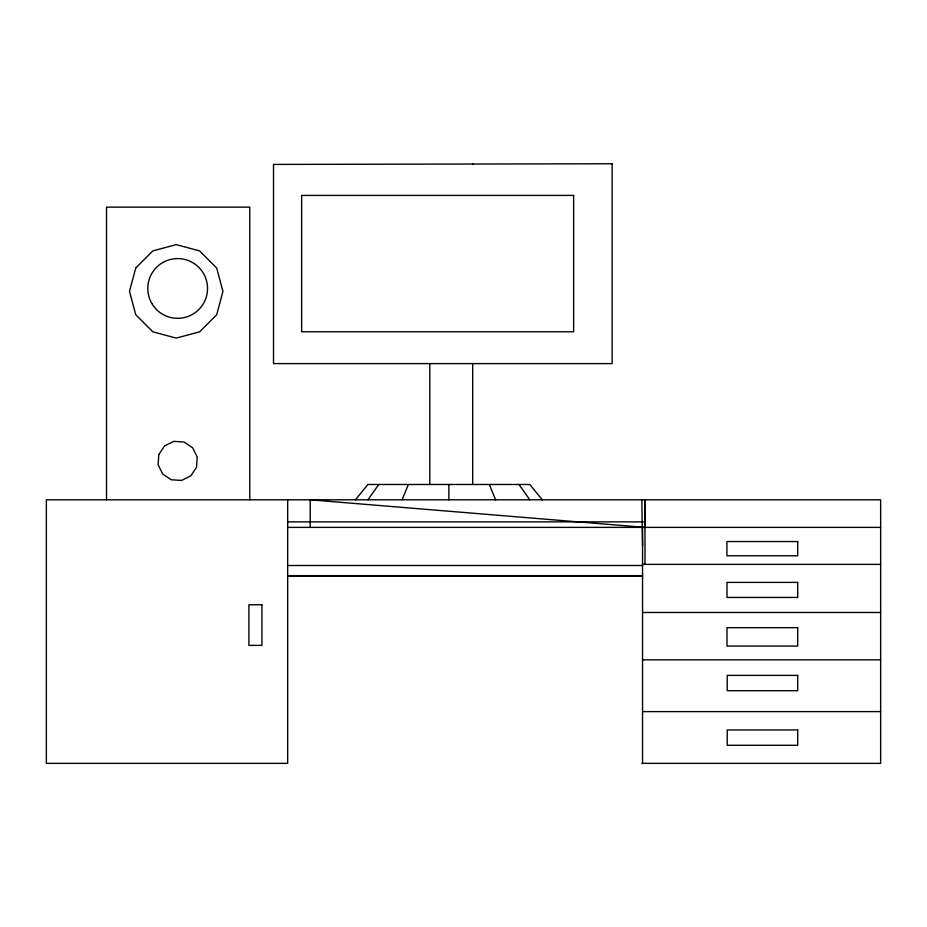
<?xml version="1.0" encoding="UTF-8"?>
<svg xmlns="http://www.w3.org/2000/svg" width="927" height="927" viewBox="0 0 927 927"><rect width="100%" height="100%" fill="white"/><g stroke="black" fill="none" stroke-linecap="round" stroke-linejoin="round"><path stroke-width="1.39" d="M402.121 499.804L408.378 484.485M367.915 499.804L378.749 484.485M355.389 499.804L367.915 484.485L529.792 484.485L542.318 499.804M287.671 521.866L644.983 521.866M287.671 527.382L880.65 527.382M642.55 564.381L880.65 564.381M287.671 565.505L642.55 565.505M287.671 575.655L642.55 575.655M287.671 576.235L642.55 576.235M642.55 612.48L880.65 612.48M642.55 659.839L880.65 659.839M642.55 711.6L880.65 711.6M641.832 763.35L880.65 763.35L880.65 499.804L46.35 499.804L46.35 763.35L287.671 763.35L287.671 499.804M518.958 484.485L529.792 499.804M489.329 484.485L495.586 499.804M641.832 499.804L642.55 545.887M644.902 499.804L644.983 527.382L310.186 499.804L310.186 527.382M644.983 499.804L644.983 564.381M642.55 526.942L642.55 763.35M472.7 163.65L472.7 164.415M472.7 363.5L472.7 484.485M448.853 484.485L448.853 499.804M429.792 363.5L429.792 484.485M249.757 499.804L249.757 207.15L106.501 207.15L106.501 499.804M158.807 454.473L158.123 464.763L162.677 474.01L171.24 479.757L181.53 480.441L190.777 475.887L196.512 467.324L197.208 457.034L192.654 447.776L184.091 442.04L173.801 441.356L164.542 445.91L158.807 454.473M135.748 268.007L129.479 291.368L135.748 314.74L152.851 331.843L176.211 338.1L199.583 331.843L216.686 314.74L222.944 291.368L216.686 268.007L199.583 250.893L176.211 244.635L152.851 250.893L135.748 268.007M612.133 163.766L273.511 164.415L273.511 363.604L612.133 363.604L612.133 163.766M573.639 195.412L301.657 195.412L301.657 331.785L573.639 331.785L573.639 195.412M797.707 541.553L726.919 541.553L726.919 555.794L797.707 555.794L797.707 541.553M797.707 582.399L726.988 582.399L726.988 597.44L797.707 597.44L797.707 582.399M261.924 604.763L248.899 604.763L248.899 645.366L261.924 645.366L261.924 604.763M797.707 627.683L726.988 627.683L726.988 646.073L797.707 646.073L797.707 627.683M797.707 675.389L727.22 675.389L727.22 690.708L797.707 690.708L797.707 675.389M797.707 729.966L727.22 729.966L727.22 745.285L797.707 745.285L797.707 729.966M151.785 303.396A29.884 29.884 0 0 0 203.534 303.396A29.884 29.884 0 0 0 177.66 258.575A29.884 29.884 0 0 0 151.785 303.396"/></g></svg>
